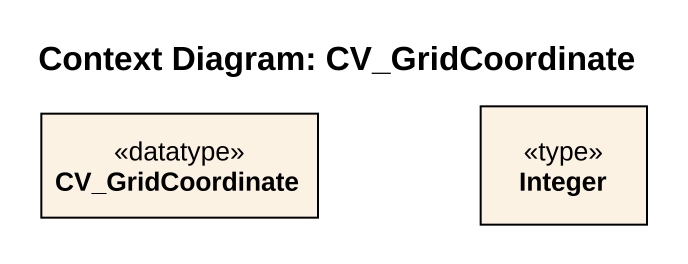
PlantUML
@startuml
title Context Diagram: CV_GridCoordinate
hide circle
hide empty members
class CV_GridCoordinate <<datatype>>
class Integer <<type>>
@enduml
